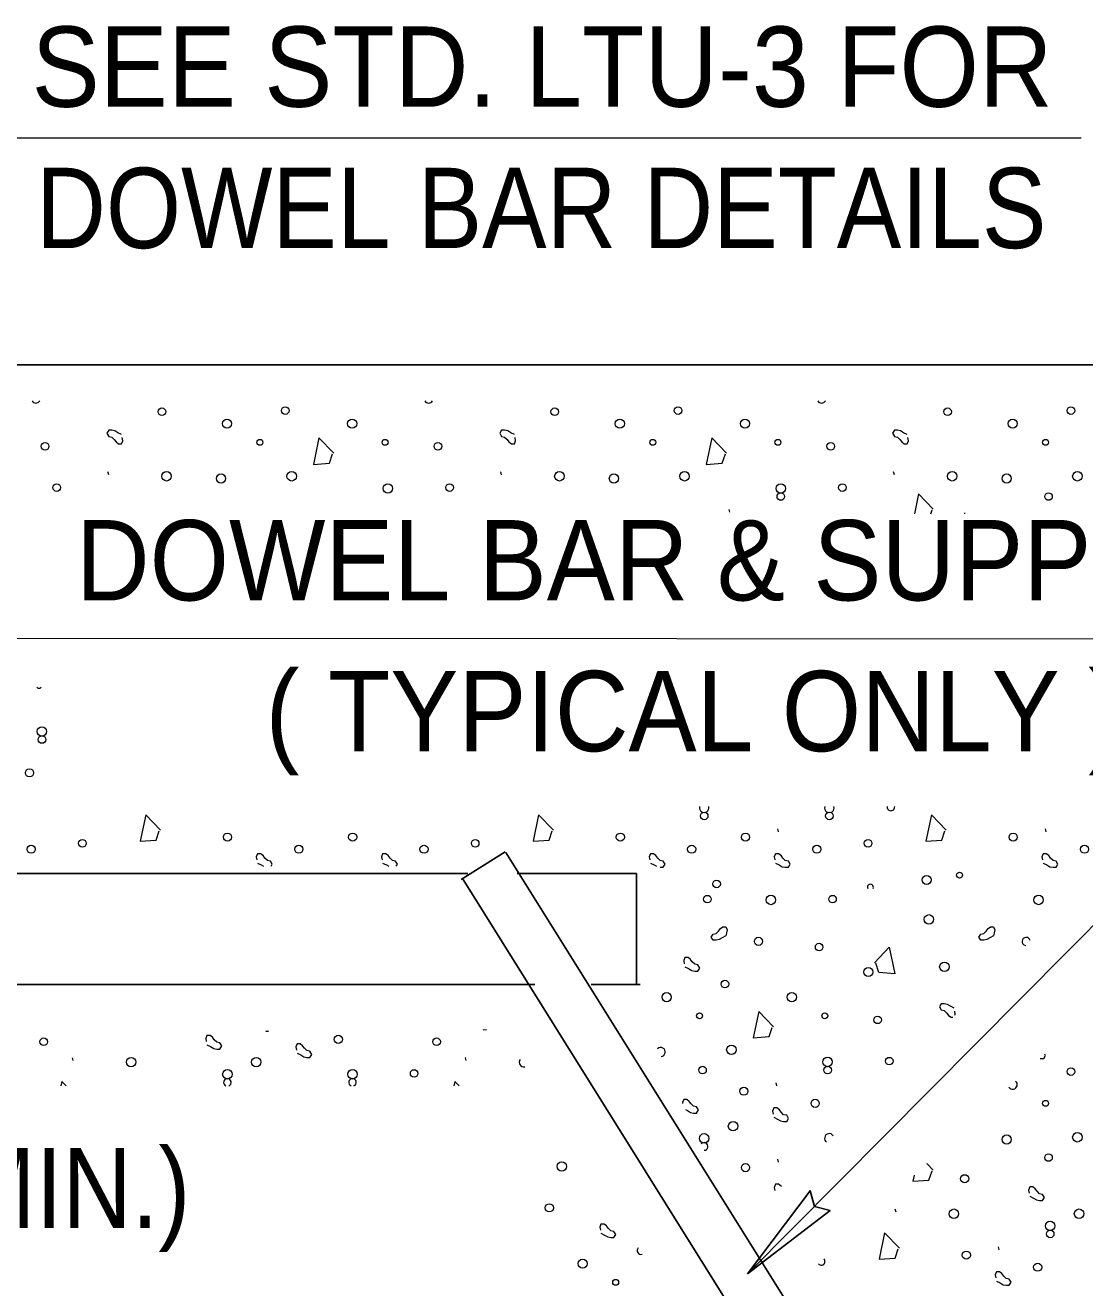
# Model space of a CAD drawing. Extents: x 912 to 1283, y -225 to 49.
# Drawn here: x 1016.8 to 1034.57, y -60.52 to -39.35 of the extents above; entities that cross this region are included whole.
import ezdxf

# ---------------------------------------------------------------- set-up
doc = ezdxf.new("R2010")
doc.units = 0
doc.header["$LTSCALE"] = 0.54
for name, color, linetype, lineweight in [('1', 7, 'Continuous', 13), ('15', 7, 'Continuous', 13), ('50', 7, 'Continuous', 25)]:
    doc.layers.add(name, color=color, linetype=linetype, lineweight=lineweight)

msp = doc.modelspace()

# ---------------------------------------------------------------- linework, layer by layer
at = {"layer": '1', "lineweight": 25}
for p, q in [((1047.724, -45.0411), (1014.1037, -45.0411)), ((1024.848, -53.2101), (1024.1143, -53.6742)), ((1024.8627, -53.224), (1030.1705, -61.7159)), ((1024.2228, -53.577), (1013.9835, -53.577)), ((1024.1469, -53.6731), (1029.4735, -62.1958)), ((1027.0543, -53.577), (1025.0516, -53.577)), ((1027.0543, -53.577), (1027.0543, -55.4355)), ((1025.3478, -55.4355), (1004.5573, -55.4355)), ((1027.1159, -55.4355), (1026.295, -55.4355))]:
    msp.add_line(p, q, dxfattribs=at)
at = {"layer": '1'}
for p, q in [((1031.9884, -47.5402), (1032.0106, -47.4738)), ((1032.0313, -58.5509), (1031.9227, -58.4379))]:
    msp.add_line(p, q, dxfattribs=at)
for points in [[(1009.1785, -53.9477), (1015.9986, -41.2354), (1034.5113, -41.2354)], [(1018.4159, -46.212), (1018.3539, -46.1812), (1018.3025, -46.1504), (1018.251, -46.1399), (1018.1993, -46.1399), (1018.1684, -46.1913), (1018.1993, -46.2432), (1018.251, -46.2533), (1018.292, -46.2947), (1018.3232, -46.3359), (1018.3644, -46.3667), (1018.4159, -46.3667), (1018.4366, -46.3153), (1018.4264, -46.2638)], [(1025.0054, -46.212), (1024.9434, -46.1812), (1024.892, -46.1504), (1024.8405, -46.1399), (1024.7891, -46.1399), (1024.7579, -46.1913), (1024.7891, -46.2432), (1024.8405, -46.2533), (1024.8814, -46.2947), (1024.9127, -46.3359), (1024.9539, -46.3667), (1025.0054, -46.3667), (1025.026, -46.3153), (1025.0159, -46.2638)], [(1031.5948, -46.212), (1031.5333, -46.1812), (1031.4814, -46.1504), (1031.43, -46.1399), (1031.3786, -46.1399), (1031.3478, -46.1913), (1031.3786, -46.2432), (1031.43, -46.2533), (1031.4713, -46.2947), (1031.5021, -46.3359), (1031.5434, -46.3667), (1031.5948, -46.3667), (1031.6155, -46.3153), (1031.6054, -46.2638)], [(1021.9748, -46.5256), (1021.727, -46.268), (1021.6346, -46.7115), (1021.9023, -46.6908), (1021.9542, -46.5361)], [(1028.5643, -46.5256), (1028.3168, -46.268), (1028.2241, -46.7115), (1028.4918, -46.6908), (1028.5437, -46.5361)], [(1018.1996, -46.8868), (1018.1872, -46.8384), (1018.1857, -46.8369)], [(1024.7894, -46.8868), (1024.7771, -46.8384), (1024.7756, -46.8369)], [(1031.3789, -46.8868), (1031.3665, -46.8384), (1031.365, -46.8369)], [(1032.0313, -47.4633), (1031.7838, -47.2057), (1031.7135, -47.541)], [(1028.6018, -47.4663), (1028.6143, -47.5147), (1028.6158, -47.5159)], [(1019.0693, -52.8488), (1018.8218, -52.5912), (1018.7291, -53.0347), (1018.9973, -53.0141), (1019.0487, -52.8593)], [(1025.6588, -52.8488), (1025.4113, -52.5912), (1025.3186, -53.0347), (1025.5867, -53.0141), (1025.6382, -52.8593)], [(1032.2483, -52.8488), (1032.0008, -52.5912), (1031.9081, -53.0347), (1032.1762, -53.0141), (1032.2277, -52.8593)], [(1029.416, -52.8232), (1029.4284, -52.8717), (1029.4299, -52.8732)], [(1033.9063, -52.8232), (1033.9187, -52.8717), (1033.9198, -52.8732)], [(1020.9222, -53.4534), (1020.9428, -53.4192), (1020.9121, -53.3678), (1020.8606, -53.3573), (1020.8193, -53.3163), (1020.7882, -53.2751), (1020.7473, -53.2439), (1020.6958, -53.2439), (1020.6751, -53.2957), (1020.6853, -53.3472)], [(1023.0218, -53.4534), (1023.0425, -53.4192), (1023.0117, -53.3678), (1022.9598, -53.3573), (1022.9189, -53.3163), (1022.8878, -53.2751), (1022.8464, -53.2439), (1022.795, -53.2439), (1022.7743, -53.2957), (1022.7845, -53.3472)], [(1027.452, -53.4707), (1027.5016, -53.4707), (1027.5323, -53.4192), (1027.5016, -53.3678), (1027.4501, -53.3573), (1027.4088, -53.3163), (1027.378, -53.2751), (1027.3367, -53.2439), (1027.2853, -53.2439), (1027.2646, -53.2957), (1027.2748, -53.3472)], [(1029.3845, -53.3986), (1029.4464, -53.4294), (1029.4979, -53.4606), (1029.5493, -53.4707), (1029.6012, -53.4707), (1029.6319, -53.4192), (1029.6012, -53.3678), (1029.5493, -53.3573), (1029.5084, -53.3163), (1029.4773, -53.2751), (1029.4363, -53.2439), (1029.3845, -53.2439), (1029.3638, -53.2957), (1029.3743, -53.3472)], [(1033.8748, -53.3986), (1033.9363, -53.4294), (1033.9882, -53.4606), (1034.0396, -53.4707), (1034.091, -53.4707), (1034.1222, -53.4192), (1034.091, -53.3678), (1034.0396, -53.3573), (1033.9983, -53.3163), (1033.9675, -53.2751), (1033.9262, -53.2439), (1033.8748, -53.2439), (1033.8541, -53.2957), (1033.8643, -53.3472)], [(1020.6958, -53.3986), (1020.7573, -53.4294), (1020.7975, -53.4534)], [(1022.795, -53.3986), (1022.8569, -53.4294), (1022.8972, -53.4534)], [(1027.2853, -53.3986), (1027.3468, -53.4294), (1027.387, -53.4534)], [(1028.5531, -54.6225), (1028.4911, -54.6532), (1028.4397, -54.6841), (1028.3882, -54.6946), (1028.3363, -54.6946), (1028.3056, -54.6431), (1028.3363, -54.5917), (1028.3882, -54.5812), (1028.4291, -54.5398), (1028.4603, -54.4986), (1028.5016, -54.4677), (1028.5531, -54.4677), (1028.5737, -54.5192), (1028.5636, -54.571)], [(1028.5643, -54.5729), (1028.5519, -54.6213), (1028.5504, -54.6225)], [(1033.0429, -54.6225), (1032.9813, -54.6532), (1032.9299, -54.6841), (1032.8781, -54.6946), (1032.8266, -54.6946), (1032.7958, -54.6431), (1032.8266, -54.5917), (1032.8781, -54.5812), (1032.9193, -54.5398), (1032.9505, -54.4986), (1032.9915, -54.4677), (1033.0429, -54.4677), (1033.0636, -54.5192), (1033.0534, -54.571)], [(1033.0542, -54.5729), (1033.0418, -54.6213), (1033.0403, -54.6225)], [(1031.0451, -55.0705), (1031.2926, -54.8128), (1031.3853, -55.2563), (1031.1172, -55.2357), (1031.0658, -55.081)], [(1027.8654, -55.1392), (1027.927, -55.17), (1027.9785, -55.2012), (1028.0303, -55.2113), (1028.0818, -55.2113), (1028.1126, -55.1598), (1028.0818, -55.1084), (1028.0303, -55.0979), (1027.989, -55.057), (1027.9578, -55.0157), (1027.9169, -54.9845), (1027.8654, -54.9845), (1027.8448, -55.0363), (1027.8549, -55.0877)], [(1029.3499, -56.1457), (1029.1024, -55.888), (1029.0097, -56.3315), (1029.2778, -56.3108), (1029.3293, -56.1562)], [(1032.3805, -55.8321), (1032.3189, -55.8012), (1032.2674, -55.7705), (1032.2156, -55.76), (1032.1642, -55.76), (1032.1334, -55.8114), (1032.1642, -55.8628), (1032.2156, -55.8733), (1032.2569, -55.9147), (1032.2881, -55.956), (1032.329, -55.9867), (1032.3579, -55.9867)], [(1032.3955, -55.9496), (1032.4012, -55.9353), (1032.391, -55.8835)], [(1019.8474, -56.4457), (1019.9094, -56.4768), (1019.9608, -56.5077), (1020.0123, -56.5182), (1020.0638, -56.5182), (1020.0949, -56.4663), (1020.0638, -56.4149), (1020.0123, -56.4043), (1019.9713, -56.3634), (1019.9402, -56.3222), (1019.8989, -56.291), (1019.8474, -56.291), (1019.8268, -56.3427), (1019.8369, -56.3942)], [(1024.4797, -56.1907), (1024.4789, -56.1948), (1024.5383, -56.1903)], [(1021.3582, -56.5872), (1021.4202, -56.6184), (1021.4716, -56.6492), (1021.5231, -56.6597), (1021.5749, -56.6597), (1021.6057, -56.6079), (1021.5749, -56.5565), (1021.5231, -56.5459), (1021.4822, -56.505), (1021.451, -56.4637), (1021.41, -56.4325), (1021.3582, -56.4325), (1021.3376, -56.4843), (1021.3481, -56.5358)], [(1017.6055, -56.7134), (1017.5931, -56.665), (1017.5916, -56.6638)], [(1024.195, -56.7134), (1024.1826, -56.665), (1024.1811, -56.6638)], [(1033.8233, -56.677), (1033.8342, -56.6792), (1033.8856, -56.6792), (1033.9164, -56.6274), (1033.9022, -56.6037)], [(1017.4864, -57.137), (1017.4136, -57.0608), (1017.3978, -57.137)], [(1024.0759, -57.137), (1024.0031, -57.0608), (1023.9873, -57.137)], [(1029.3875, -57.0863), (1029.3998, -57.1347), (1029.4014, -57.1359)], [(1027.8752, -57.5351), (1027.9072, -57.5509), (1027.9586, -57.5817), (1028.01, -57.5922), (1028.0618, -57.5922), (1028.0927, -57.5407), (1028.0618, -57.4889), (1028.01, -57.4787), (1027.9691, -57.4375), (1027.9379, -57.3962), (1027.897, -57.3653), (1027.8452, -57.3653), (1027.8245, -57.4168), (1027.8272, -57.4303)], [(1029.3563, -57.6617), (1029.4179, -57.6924), (1029.4698, -57.7232), (1029.5212, -57.7337), (1029.5726, -57.7337), (1029.6034, -57.6823), (1029.5726, -57.6305), (1029.5212, -57.6203), (1029.4798, -57.5791), (1029.4491, -57.5377), (1029.4078, -57.5069), (1029.3563, -57.5069), (1029.3357, -57.5584), (1029.3458, -57.6098)], [(1029.416, -58.3672), (1029.4284, -58.4153), (1029.4299, -58.4168)], [(1031.7128, -58.6324), (1031.691, -58.7368), (1031.9592, -58.7162), (1032.0106, -58.5614)], [(1029.4866, -58.8311), (1029.4773, -58.8187), (1029.4363, -58.7879), (1029.3845, -58.7879), (1029.3638, -58.8393), (1029.3743, -58.8907)], [(1033.649, -58.9877), (1033.711, -59.0185), (1033.7624, -59.0492), (1033.8139, -59.0597), (1033.8658, -59.0597), (1033.8965, -59.0083), (1033.8658, -58.9565), (1033.8139, -58.9463), (1033.773, -58.9051), (1033.7418, -58.8637), (1033.7008, -58.8329), (1033.649, -58.8329), (1033.6284, -58.8844), (1033.6389, -58.9358)], [(1031.4071, -59.2554), (1031.3947, -59.207), (1031.3932, -59.2055)], [(1026.4568, -59.6088), (1026.5188, -59.6396), (1026.5703, -59.6707), (1026.6221, -59.6809), (1026.6735, -59.6809), (1026.7043, -59.6294), (1026.6735, -59.578), (1026.6221, -59.5675), (1026.5808, -59.5266), (1026.5496, -59.4852), (1026.5087, -59.4541), (1026.4568, -59.4541), (1026.4362, -59.5059), (1026.4467, -59.5573)], [(1031.4627, -59.8604), (1031.2152, -59.6027), (1031.1224, -60.0459), (1031.3906, -60.0252), (1031.442, -59.8709)], [(1033.1203, -59.8348), (1033.1327, -59.8833), (1033.1342, -59.8844)], [(1033.0891, -60.4102), (1033.1507, -60.441), (1033.2025, -60.4717), (1033.254, -60.4822), (1033.3054, -60.4822), (1033.3363, -60.4308), (1033.3054, -60.379), (1033.254, -60.3689), (1033.2127, -60.3276), (1033.1818, -60.2862), (1033.1406, -60.2555), (1033.0891, -60.2555), (1033.0684, -60.3069), (1033.0786, -60.3583)]]:
    msp.add_lwpolyline(points, dxfattribs=at)
at = {"layer": '1', "lineweight": 25}
msp.add_lwpolyline([(1028.9169, -60.2882), (1030.3015, -59.2295), (1030.0405, -59.1589), (1029.9647, -58.8952)], close=True, dxfattribs=at)
at = {"layer": '1'}
for centre, radius in [((1019.0928, -45.8293), 0.0637), ((1020.1838, -46.0284), 0.0764), ((1021.1609, -45.8091), 0.0637), ((1022.2833, -46.0284), 0.0764), ((1025.6824, -45.8293), 0.0637), ((1026.7734, -46.0284), 0.0764), ((1027.7504, -45.8091), 0.0637), ((1028.8729, -46.0284), 0.0764), ((1032.2719, -45.8293), 0.0637), ((1033.363, -46.0284), 0.0764), ((1034.34, -45.8091), 0.0637), ((1017.1321, -46.4094), 0.0637), ((1020.7362, -46.342), 0.0495), ((1022.8357, -46.342), 0.0495), ((1023.7217, -46.4094), 0.0637), ((1027.3258, -46.342), 0.0495), ((1029.4253, -46.342), 0.0495), ((1030.3112, -46.4094), 0.0637), ((1033.9153, -46.342), 0.0495), ((1019.1693, -46.9121), 0.079), ((1020.0839, -46.9486), 0.0764), ((1021.2688, -46.9121), 0.079), ((1025.7589, -46.9121), 0.079), ((1026.6734, -46.9486), 0.0764), ((1027.8583, -46.9121), 0.079), ((1032.3484, -46.9121), 0.079), ((1033.263, -46.9486), 0.0764), ((1034.4479, -46.9121), 0.079), ((1017.3276, -47.1019), 0.0637), ((1022.8836, -47.1158), 0.079), ((1023.9172, -47.1019), 0.0637), ((1029.4732, -47.1158), 0.079), ((1029.474, -47.2511), 0.0637), ((1030.5067, -47.1019), 0.0637), ((1033.9641, -47.2511), 0.0637), ((1017.0798, -51.192), 0.079), ((1017.0806, -51.3273), 0.0637), ((1016.8706, -51.8866), 0.0682), ((1028.1886, -52.6082), 0.0637), ((1030.2881, -52.6082), 0.0637), ((1020.1926, -52.9638), 0.0682), ((1022.2921, -52.9638), 0.0682), ((1026.7822, -52.9638), 0.0682), ((1028.8816, -52.9638), 0.0682), ((1033.3717, -52.9638), 0.0682), ((1016.899, -53.1675), 0.0682), ((1017.7577, -53.0684), 0.0637), ((1021.3891, -53.1675), 0.0682), ((1023.4885, -53.1675), 0.0682), ((1024.3473, -53.0684), 0.0637), ((1027.9786, -53.1675), 0.0682), ((1030.0781, -53.1675), 0.0682), ((1030.9368, -53.0684), 0.0637), ((1034.5682, -53.1675), 0.0682), ((1032.4725, -53.6016), 0.0495), ((1028.396, -53.7486), 0.0637), ((1031.922, -53.6817), 0.0764), ((1028.2418, -54.0048), 0.0637), ((1029.3078, -54.0186), 0.079), ((1030.3413, -54.0048), 0.0637), ((1033.7979, -54.0186), 0.079), ((1031.957, -54.3438), 0.079), ((1029.0986, -54.7133), 0.0682), ((1030.1166, -54.809), 0.0637), ((1030.9424, -55.2275), 0.0764), ((1032.2172, -55.1389), 0.079), ((1028.5361, -55.4291), 0.0637), ((1027.5591, -55.6483), 0.0764), ((1029.6586, -55.6483), 0.0764), ((1028.1115, -55.962), 0.0495), ((1030.2109, -55.962), 0.0495), ((1031.0969, -56.0294), 0.0637), ((1022.0518, -56.3562), 0.0682), ((1017.1097, -56.3957), 0.0637), ((1023.6992, -56.3957), 0.0637), ((1028.644, -56.532), 0.079), ((1018.5751, -56.7387), 0.079), ((1020.6746, -56.7387), 0.079), ((1030.2589, -56.7358), 0.079), ((1031.2924, -56.7219), 0.0637), ((1020.19, -56.9425), 0.079), ((1022.2894, -56.9425), 0.079), ((1023.323, -56.9286), 0.0637), ((1028.1602, -56.8711), 0.0637), ((1030.2597, -56.8711), 0.0637), ((1034.34, -56.8967), 0.0637), ((1028.8532, -57.2267), 0.0682), ((1030.0497, -57.4304), 0.0682), ((1033.9153, -57.4296), 0.0495), ((1028.6724, -57.8129), 0.079), ((1028.1878, -58.0167), 0.079), ((1033.263, -58.0362), 0.0764), ((1034.4479, -57.9996), 0.079), ((1025.8, -58.4882), 0.079), ((1028.8816, -58.5076), 0.0682), ((1033.9641, -58.3387), 0.0637), ((1032.5576, -58.6943), 0.0682), ((1025.5908, -59.1829), 0.0682), ((1032.3768, -59.2805), 0.079), ((1034.4763, -59.2805), 0.079), ((1033.9917, -59.4843), 0.079), ((1033.9925, -59.6196), 0.0637), ((1032.586, -59.9752), 0.0682), ((1026.1508, -60.1179), 0.0764), ((1033.7825, -60.1789), 0.0682), ((1026.7032, -60.4316), 0.0495)]:
    msp.add_circle(centre, radius, dxfattribs=at)
for centre, radius, start, end in [((1016.9776, -45.6075), 0.0764, 212.38589, 327.6141), ((1023.5672, -45.6075), 0.0764, 212.38589, 327.6141), ((1030.1568, -45.6075), 0.0764, 212.38589, 327.6141), ((1032.5576, -47.6067), 0.0682, 84.75916, 95.53676), ((1017.0318, -50.4182), 0.0495, 222.49148, 317.50852), ((1028.1878, -52.4729), 0.079, 165.40805, 14.59194), ((1030.2873, -52.4729), 0.079, 165.40805, 14.59194), ((1031.3208, -52.459), 0.0637, 174.56487, 5.43512), ((1030.9773, -53.8053), 0.0495, 337.44276, 202.55724), ((1033.5887, -54.7133), 0.0682, 10.33124, 259.13042), ((1020.8554, -56.1525), 0.0682, 245.81153, 294.93991), ((1027.4591, -56.5685), 0.0764, 276.0235, 133.22343), ((1025.1647, -56.7387), 0.079, 144.62857, 279.49609), ((1020.1908, -57.0778), 0.0637, 291.91728, 248.08272), ((1022.2903, -57.0778), 0.0637, 291.91728, 248.08272), ((1033.363, -57.116), 0.0764, 215.88102, 49.75254), ((1030.2873, -58.0167), 0.079, 33.64879, 235.81287), ((1028.1886, -58.152), 0.0637, 268.7564, 140.49052), ((1027.1278, -59.8987), 0.0637, 137.18597, 286.93868), ((1030.1511, -60.0798), 0.0637, 222.52163, 43.11193)]:
    msp.add_arc(centre, radius, start, end, dxfattribs=at)
at = {"layer": '15'}
msp.add_lwpolyline([(1013.6425, -53.8695), (1015.9558, -49.6287), (1039.4919, -49.6402)], dxfattribs=at)
at = {"layer": '50', "lineweight": 13}
msp.add_line((1039.4083, -49.712), (1028.9169, -60.2882), dxfattribs=at)

# ---------------------------------------------------------------- texts
at = {"layer": '1'}
for s, height, width, p in [('SEE STD. LTU-3 FOR', 1.348, 0.95, (1016.9067, -40.7146)), ('DOWEL BAR DETAILS', 1.348, 0.9, (1016.981, -43.0846)), ('( TYPICAL ONLY )', 1.348, 0.95, (1020.8306, -51.5239)), ("1/2'' CLR. (MIN.)", 1.338, 0.9, (1007.6805, -59.5191))]:
    msp.add_text(s, height=height, dxfattribs=dict(at, width=width)).set_placement(p)
at = {"layer": '15', "width": 0.95}
msp.add_text('DOWEL BAR & SUPPORT', height=1.348, dxfattribs=at).set_placement((1017.6494, -48.994))

doc.saveas('drawing.dxf')
